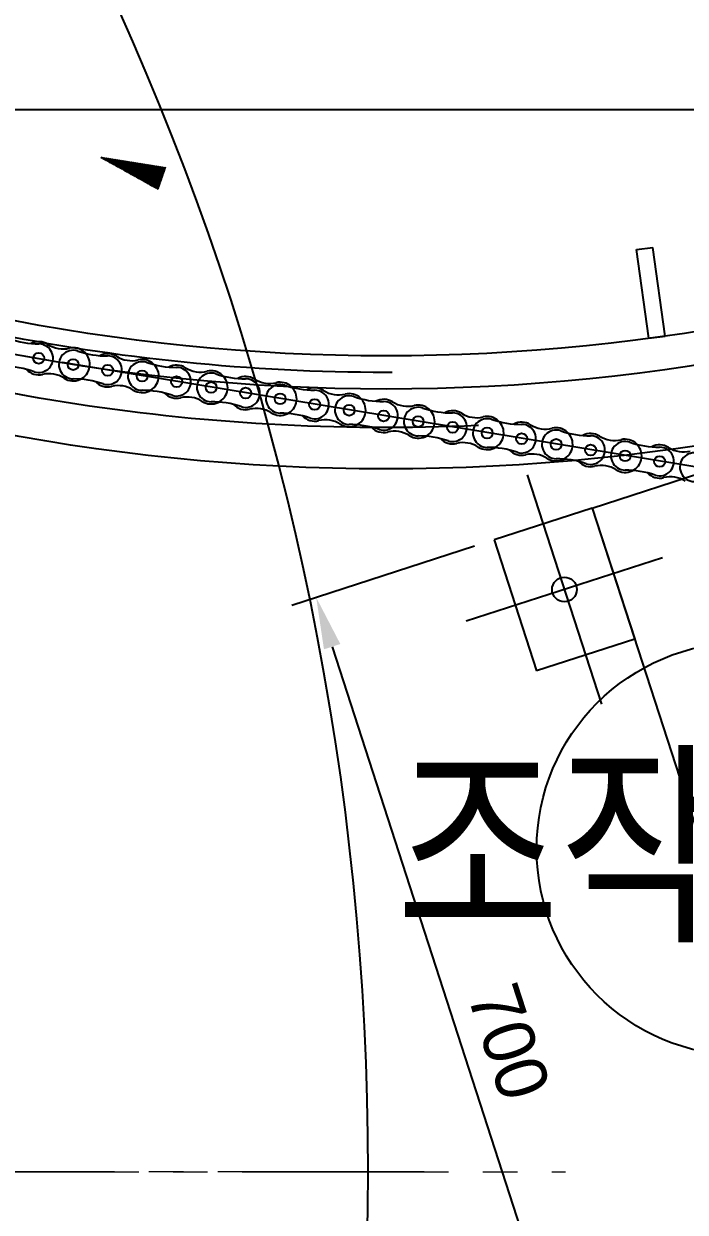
# Model space of a CAD drawing. Header units: millimetres. Extents: x 10462777 to 22643323, y 453826 to 1389191.
# Drawn here: x 11283908 to 11284389, y 584246 to 585109 of the extents above; entities that cross this region are included whole.
import ezdxf

# ---------------------------------------------------------------- set-up
doc = ezdxf.new("R2010")
doc.units = ezdxf.units.MM
doc.header["$LTSCALE"] = 200
doc.header["$MEASUREMENT"] = 0
doc.header["$PDMODE"] = 35
doc.header["$PDSIZE"] = -5
for name, pattern in [('CENTER', [2, 1.25, -0.25, 0.25, -0.25]), ('CENTER2', [1.125, 0.75, -0.125, 0.125, -0.125]), ('HIDDEN', [3.75, 2.5, -1.25])]:
    doc.linetypes.add(name, pattern=pattern)
doc.layers.get('0').update_dxf_attribs({"linetype": 'CONTINUOUS'})
doc.layers.get('DEFPOINTS').update_dxf_attribs({"linetype": 'CONTINUOUS'})
for name, color, linetype in [('1', 1, 'CENTER'), ('7', 7, 'CONTINUOUS'), ('CENTER', 1, 'CONTINUOUS'), ('DV1_DEFAULT', 7, 'CONTINUOUS'), ('H', 30, 'CONTINUOUS'), ('HIDDEN', 7, 'HIDDEN'), ('TEXT', 7, 'CONTINUOUS')]:
    doc.layers.add(name, color=color, linetype=linetype)
doc.layers.add('LAYOUT', color=8, linetype='CONTINUOUS', lineweight=25)
doc.styles.add('ABB', font='txt.shx ', dxfattribs={"width": 0.8, "bigfont": ' whgtxt.shx'})
doc.styles.get("Standard").update_dxf_attribs({"font": 'SYMBOL'})
doc.dimstyles.new('ROMANS', dxfattribs={"dimtxt": 2.5, "dimasz": 2.5, "dimexe": 1.25, "dimexo": 0.625, "dimtad": 1, "dimdec": 4, "dimdsep": 46, "dimlunit": 6, "dimtxsty": 'Standard', "dimcen": 2.5, "dimadec": 0, "dimazin": 0, "dimtfac": 1, "dimtdec": 4, "dimtmove": 0, "dimatfit": 3, "dimfxl": 1, "dimtolj": 1, "dimtzin": 0, "dimarcsym": 0})

# ---------------------------------------------------------------- blocks, each defined once
blk = doc.blocks.new('A$C107C3577')
at = {"color": 4}
blk.add_line((2515, 232.38), (2515, 2116.11), dxfattribs=at)
blk = doc.blocks.new('r710ic')
at = {"layer": 'DV1_DEFAULT', "color": 1, "linetype": 'CENTER2', "lineweight": 0}
for p, q in [((272041.37, 102141.44), (272041.37, 106426.45)), ((272041.37, 106323.81), (272041.37, 102038.81))]:
    blk.add_line(p, q, dxfattribs=at)
at = {"layer": 'LAYOUT', "color": 3}
blk.add_circle((272041.37, 104232.63), 2050.12, dxfattribs=at)
blk = doc.blocks.new('*D378')
at = {"layer": '7', "color": 1, "lineweight": -2, "transparency": 16777216}
for p, q in [((11284235.52, 584729.38), (11284102.76, 584686.38)), ((11284132.15, 584656.48), (11284324.74, 584061.89)), ((11284451.22, 584063.44), (11284318.45, 584020.44))]:
    blk.add_line(p, q, dxfattribs=at)
at = {"layer": '7', "color": 1, "transparency": 16777216}
for points in [[(11284138.09, 584658.41), (11284126.2, 584654.55), (11284120.59, 584692.16)], [(11284330.68, 584063.82), (11284318.79, 584059.97), (11284336.29, 584026.22)]]:
    blk.add_solid(points, dxfattribs=at)
at = {"layer": 'DEFPOINTS', "color": 0, "transparency": 16777216}
for p in [(11284249.79, 584734), (11284465.49, 584068.06), (11284336.29, 584026.22)]:
    blk.add_point(p, dxfattribs=at)
at = {"layer": '7', "color": 4, "transparency": 16777216, "insert": (11284260.55, 584369.59), "char_height": 37.5, "attachment_point": 5, "rotation": 287.94726}
blk.add_mtext('\\A1;700', dxfattribs=at)

msp = doc.modelspace()

# ---------------------------------------------------------------- hatches: boundary and pattern name
at = {"layer": '1', "linetype": 'Continuous'}
h = msp.add_hatch(dxfattribs=at)
h.set_pattern_fill('ANSI31', color=27, scale=0.300004, angle=135, style=0, pattern_type=0)
h.set_pattern_definition([(135, (11285330.49683, 577794.69363), (-0.212135048, -0.212135048), [])])
h.paths.add_polyline_path([(11283963.69153, 585011.82463), (11284011.44936, 585004.21457), (11284005.96648, 584988.33935)], flags=0)

# ---------------------------------------------------------------- linework, layer by layer
at = {"color": 31}
for centre in [(11283919.05952, 584865.90187, 0), (11283944.02974, 584861.29078, 0), (11283944.03847, 584861.28932, 0), (11283969.0902, 584857.15155, 0), (11283994.14189, 584853.01348, 0), (11283994.14189, 584853.01348, 0), (11283994.15062, 584853.01202, 0), (11283994.15067, 584853.01233, 0), (11284019.20236, 584848.87425, 0), (11284044.25404, 584844.73618, 0), (11284044.26282, 584844.73503, 0), (11284044.26282, 584844.73503, 0), (11284044.27155, 584844.73357, 0), (11284069.32328, 584840.5958, 0), (11284094.37497, 584836.45773, 0), (11284094.38374, 584836.45658, 0), (11284094.38374, 584836.45658, 0), (11284094.39247, 584836.45512, 0), (11284119.44421, 584832.31735, 0), (11284144.49589, 584828.17928, 0), (11284144.50467, 584828.17813, 0), (11284144.50467, 584828.17813, 0), (11284144.5134, 584828.17667, 0), (11284169.56513, 584824.0389, 0), (11284194.61682, 584819.90083, 0), (11284194.62559, 584819.89968, 0), (11284194.62559, 584819.89968, 0), (11284194.63432, 584819.89822, 0), (11284219.68606, 584815.76045, 0), (11284244.73775, 584811.62238, 0), (11284244.74652, 584811.62123, 0), (11284244.74652, 584811.62123, 0), (11284244.75525, 584811.61977, 0), (11284269.80698, 584807.482, 0), (11284294.85867, 584803.34393, 0), (11284294.85867, 584803.34393, 0), (11284294.8674, 584803.34247, 0), (11284294.86745, 584803.34278, 0), (11284319.91913, 584799.20471, 0), (11284344.97082, 584795.06663, 0), (11284344.9796, 584795.06548, 0), (11284344.9796, 584795.06548, 0), (11284344.98833, 584795.06402, 0), (11284370.04006, 584790.92626, 0)]:
    msp.add_circle(centre, 3.97, dxfattribs=at)
at = {"ltscale": 10}
msp.add_circle((11284430.70898, 584509.53488, 0), 150, dxfattribs=at)
at = {"color": 31}
for centre, radius, start, end in [((11283919.85396, 584943.22755, 0), 66.92976, 250.50615009, 269.4113601), ((11283919.05952, 584865.90187, 0), 12.05, 56.81881912, 117.41145993), ((11283919.05952, 584865.90187, 0), 10.4, 250.50615009, 89.41136907), ((11283936.7464, 584892.94965, 0), 20.26731, 236.81881014, 283.09870001), ((11283944.07045, 584861.47321, 0), 12.05, 351.20227325, 103.09871009), ((11283944.02974, 584861.29078, 0), 10.4, 71.1685551, 270.07375902), ((11283968.99065, 584934.48124, 0), 66.92976, 251.16854902, 270.07375902), ((11283969.0902, 584857.15155, 0), 12.05, 57.48121802, 118.07385911), ((11283969.0902, 584857.15155, 0), 10.4, 251.16854902, 90.07376798), ((11283986.46322, 584884.402, 0), 20.26731, 237.48120893, 283.76109896), ((11283994.15067, 584853.01233, 0), 12.05, 351.86467224, 103.76110906), ((11283893.25414, 584793.00486, 0), 66.92976, 70.50615619, 89.41136907), ((11283919.05952, 584865.90187, 0), 12.05, 222.50605997, 283.09870001), ((11283944.07045, 584861.47321, 0), 12.05, 236.81881014, 351.20227325), ((11283994.14189, 584853.01348, 0), 10.4, 71.1685551, 270.07375902), ((11284019.1028, 584926.20395, 0), 66.92976, 251.16854902, 270.07375902), ((11284019.20236, 584848.87425, 0), 12.05, 57.48121802, 118.07385911), ((11284019.20236, 584848.87425, 0), 10.4, 251.16854902, 90.07376798), ((11284036.57537, 584876.1247, 0), 20.26731, 237.48120893, 283.76109896), ((11284044.26282, 584844.73503, 0), 10.4, 71.1685551, 270.07375902), ((11284044.26282, 584844.73503, 0), 12.05, 351.86467224, 103.76110906), ((11283926.38357, 584834.42543, 0), 20.26731, 56.81881912, 103.09871009), ((11283944.1293, 584783.96108, 0), 66.92976, 71.1685551, 90.07376798), ((11283969.0902, 584857.15155, 0), 12.05, 223.16845904, 283.76109896), ((11283994.15067, 584853.01233, 0), 12.05, 237.48120893, 351.86467224), ((11284069.22372, 584917.9255, 0), 66.92976, 251.16854902, 270.07375902), ((11284069.32328, 584840.5958, 0), 12.05, 57.48121802, 118.07385911), ((11284069.32328, 584840.5958, 0), 10.4, 251.16854902, 90.07376798), ((11284086.69629, 584867.84625, 0), 20.26731, 237.48120893, 283.76109896), ((11284094.38374, 584836.45658, 0), 10.4, 71.1685551, 270.07375902), ((11284094.38374, 584836.45658, 0), 12.05, 351.86467224, 103.76110906), ((11283976.77766, 584825.76188, 0), 20.26731, 57.48121802, 103.76110906), ((11283994.24145, 584775.68378, 0), 66.92976, 71.1685551, 90.07376798), ((11284019.20236, 584848.87425, 0), 12.05, 223.16845904, 283.76109896), ((11284044.26282, 584844.73503, 0), 12.05, 237.48120893, 351.86467224), ((11284119.34465, 584909.64705, 0), 66.92976, 251.16854902, 270.07375902), ((11284119.44421, 584832.31735, 0), 12.05, 57.48121802, 118.07385911), ((11284119.44421, 584832.31735, 0), 10.4, 251.16854902, 90.07376798), ((11284136.81722, 584859.5678, 0), 20.26731, 237.48120893, 283.76109896), ((11284144.50467, 584828.17813, 0), 10.4, 71.1685551, 270.07375902), ((11284144.50467, 584828.17813, 0), 12.05, 351.86467224, 103.76110906), ((11284169.46557, 584901.3686, 0), 66.92976, 251.16854902, 270.07375902), ((11284026.88981, 584817.48458, 0), 20.26731, 57.48121802, 103.76110906), ((11284044.36238, 584767.40533, 0), 66.92976, 71.1685551, 90.07376798), ((11284069.32328, 584840.5958, 0), 12.05, 223.16845904, 283.76109896), ((11284077.01073, 584809.20613, 0), 20.26731, 57.48121802, 103.76110906), ((11284094.38374, 584836.45658, 0), 12.05, 237.48120893, 351.86467224), ((11284169.56513, 584824.0389, 0), 12.05, 57.48121802, 118.07385911), ((11284169.56513, 584824.0389, 0), 10.4, 251.16854902, 90.07376798), ((11284186.93814, 584851.28935, 0), 20.26731, 237.48120893, 283.76109896), ((11284194.62559, 584819.89968, 0), 10.4, 71.1685551, 270.07375902), ((11284194.62559, 584819.89968, 0), 12.05, 351.86467224, 103.76110906), ((11284219.5865, 584893.09015, 0), 66.92976, 251.16854902, 270.07375902), ((11284094.4833, 584759.12688, 0), 66.92976, 71.1685551, 90.07376798), ((11284119.44421, 584832.31735, 0), 12.05, 223.16845904, 283.76109896), ((11284127.13166, 584800.92768, 0), 20.26731, 57.48121802, 103.76110906), ((11284144.50467, 584828.17813, 0), 12.05, 237.48120893, 351.86467224), ((11284219.68606, 584815.76045, 0), 12.05, 57.48121802, 118.07385911), ((11284219.68606, 584815.76045, 0), 10.4, 251.16854902, 90.07376798), ((11284237.05907, 584843.0109, 0), 20.26731, 237.48120893, 283.76109896), ((11284244.74652, 584811.62123, 0), 10.4, 71.1685551, 270.07375902), ((11284244.74652, 584811.62123, 0), 12.05, 351.86467224, 103.76110906), ((11284269.70743, 584884.8117, 0), 66.92976, 251.16854902, 270.07375902), ((11284144.60423, 584750.84843, 0), 66.92976, 71.1685551, 90.07376798), ((11284169.56513, 584824.0389, 0), 12.05, 223.16845904, 283.76109896), ((11284177.25258, 584792.64923, 0), 20.26731, 57.48121802, 103.76110906), ((11284194.62559, 584819.89968, 0), 12.05, 237.48120893, 351.86467224), ((11284269.80698, 584807.482, 0), 12.05, 57.48121802, 118.07385911), ((11284269.80698, 584807.482, 0), 10.4, 251.16854902, 90.07376798), ((11284287.17999, 584834.73245, 0), 20.26731, 237.48120893, 283.76109896), ((11284294.85867, 584803.34393, 0), 10.4, 71.1685551, 270.07375902), ((11284294.86745, 584803.34278, 0), 12.05, 351.86467224, 103.76110906), ((11284319.81958, 584876.5344, 0), 66.92976, 251.16854902, 270.07375902), ((11284194.72515, 584742.56998, 0), 66.92976, 71.1685551, 90.07376798), ((11284219.68606, 584815.76045, 0), 12.05, 223.16845904, 283.76109896), ((11284227.37351, 584784.37078, 0), 20.26731, 57.48121802, 103.76110906), ((11284244.74652, 584811.62123, 0), 12.05, 237.48120893, 351.86467224), ((11284319.91913, 584799.20471, 0), 12.05, 57.48121802, 118.07385911), ((11284319.91913, 584799.20471, 0), 10.4, 251.16854902, 90.07376798), ((11284337.29214, 584826.45515, 0), 20.26731, 237.48120893, 283.76109896), ((11284344.9796, 584795.06548, 0), 10.4, 71.1685551, 270.07375902), ((11284344.9796, 584795.06548, 0), 12.05, 351.86467224, 103.76110906), ((11284369.9405, 584868.25595, 0), 66.92976, 251.16854902, 270.07375902), ((11284244.84608, 584734.29153, 0), 66.92976, 71.1685551, 90.07376798), ((11284269.80698, 584807.482, 0), 12.05, 223.16845904, 283.76109896), ((11284277.49443, 584776.09233, 0), 20.26731, 57.48121802, 103.76110906), ((11284294.86745, 584803.34278, 0), 12.05, 237.48120893, 351.86467224), ((11284370.04006, 584790.92626, 0), 12.05, 57.48121802, 118.07385911), ((11284370.04006, 584790.92626, 0), 10.4, 251.16854902, 90.07376798), ((11284387.41307, 584818.1767, 0), 20.26731, 237.48120893, 283.76109896), ((11284395.09175, 584786.78819, 0), 10.4, 71.1685551, 270.07375902), ((11284294.95823, 584726.01423, 0), 66.92976, 71.1685551, 90.07376798), ((11284319.91913, 584799.20471, 0), 12.05, 223.16845904, 283.76109896), ((11284327.60658, 584767.81504, 0), 20.26731, 57.48121802, 103.76110906), ((11284344.9796, 584795.06548, 0), 12.05, 237.48120893, 351.86467224), ((11284345.07916, 584717.73578, 0), 66.92976, 71.1685551, 90.07376798), ((11284370.04006, 584790.92626, 0), 12.05, 223.16845904, 283.76109896), ((11284377.72751, 584759.53659, 0), 20.26731, 57.48121802, 103.76110906)]:
    msp.add_arc(centre, radius, start, end, dxfattribs=at)
at = {"layer": '7', "color": 4}
for q in [(11284949.0229, 584960.48551, 0), (11284536.83708, 584091.1738, 0)]:
    msp.add_line((11284321.13812, 584757.1122, 0), q, dxfattribs=at)
at = {"layer": '7', "color": 2}
for p, q in [((11284321.13812, 584757.1122, 0), (11284249.78758, 584734.0016, 0)), ((11284321.13812, 584757.1122, 0), (11284351.95226, 584661.97815, 0)), ((11284249.78758, 584734.0016, 0), (11284280.60171, 584638.86754, 0)), ((11284351.95226, 584661.97815, 0), (11284280.60171, 584638.86754, 0))]:
    msp.add_line(p, q, dxfattribs=at)
at = {"layer": '7', "color": 4}
for radius in [1505, 1423]:
    msp.add_circle((11284171.32774, 586290.56642, 0), radius, dxfattribs=at)
at = {"layer": '7', "color": 2}
msp.add_circle((11284300.86992, 584697.98987, 0), 9, dxfattribs=at)
at = {"layer": 'CENTER'}
for p, q in [((11284558.14387, 584760.34691, 0), (11283936.24316, 584862.73978, 0)), ((11284273.90755, 584781.23217, 0), (11284327.83229, 584614.74757, 0)), ((11284372.22046, 584721.10048, 0), (11284229.51937, 584674.87927, 0))]:
    msp.add_line(p, q, dxfattribs=at)
msp.add_circle((11284171.32774, 586290.56642, 0), 1447.05, dxfattribs=at)
at = {"layer": 'H'}
for p, q in [((11284353.14443, 584944.77941, 0), (11284365.02918, 584946.43855, 0)), ((11284362.13142, 584880.40368, 0), (11284353.14443, 584944.77941, 0)), ((11284374.01617, 584882.06282, 0), (11284365.02918, 584946.43855, 0)), ((11284362.13142, 584880.40368, 0), (11284374.01617, 584882.06282, 0))]:
    msp.add_line(p, q, dxfattribs=at)
at = {"layer": 'HIDDEN'}
for radius in [1475, 1435]:
    msp.add_circle((11284171.32774, 586290.56642, 0), radius, dxfattribs=at)

# ---------------------------------------------------------------- block references
at = {"xscale": 1.000514211750324, "yscale": 1.000514211750324, "zscale": 1.000514211750324, "rotation": 270}
msp.add_blockref('A$C107C3577', (11282865.35177, 587562.83797, 0), dxfattribs=at)
at = {"layer": 'LAYOUT', "color": 2, "rotation": 270}
msp.add_blockref('r710ic', (11177875.24796, 856316.46559, 0), dxfattribs=at)

# ---------------------------------------------------------------- texts
at = {"layer": 'TEXT', "lineweight": -3, "style": 'ABB', "width": 0.85}
msp.add_text('조작판넬', height=132, dxfattribs=at).set_placement((11284178.54398, 584441.50821, 0))

# ---------------------------------------------------------------- dimensions: what is measured, and where the dimension line sits
at = {"layer": '7'}
dim = msp.add_linear_dim(base=(11284336.29202, 584026.2168, 0), p1=(11284249.78758, 584734.0016, 0), p2=(11284465.48654, 584068.0632, 0), angle=287.94725665, dimstyle='ROMANS', override={"dimscale": 15, "dimexo": 1, "dimgap": 1, "dimclrd": 1, "dimclre": 1, "dimclrt": 4, "dimadec": 4, "dimazin": 2}, dxfattribs=at)
dim.commit()
dim.dimension.update_dxf_attribs({"geometry": '*D378', "text_midpoint": (11284260.55029, 584369.58577, 0)})

doc.saveas('drawing.dxf')
